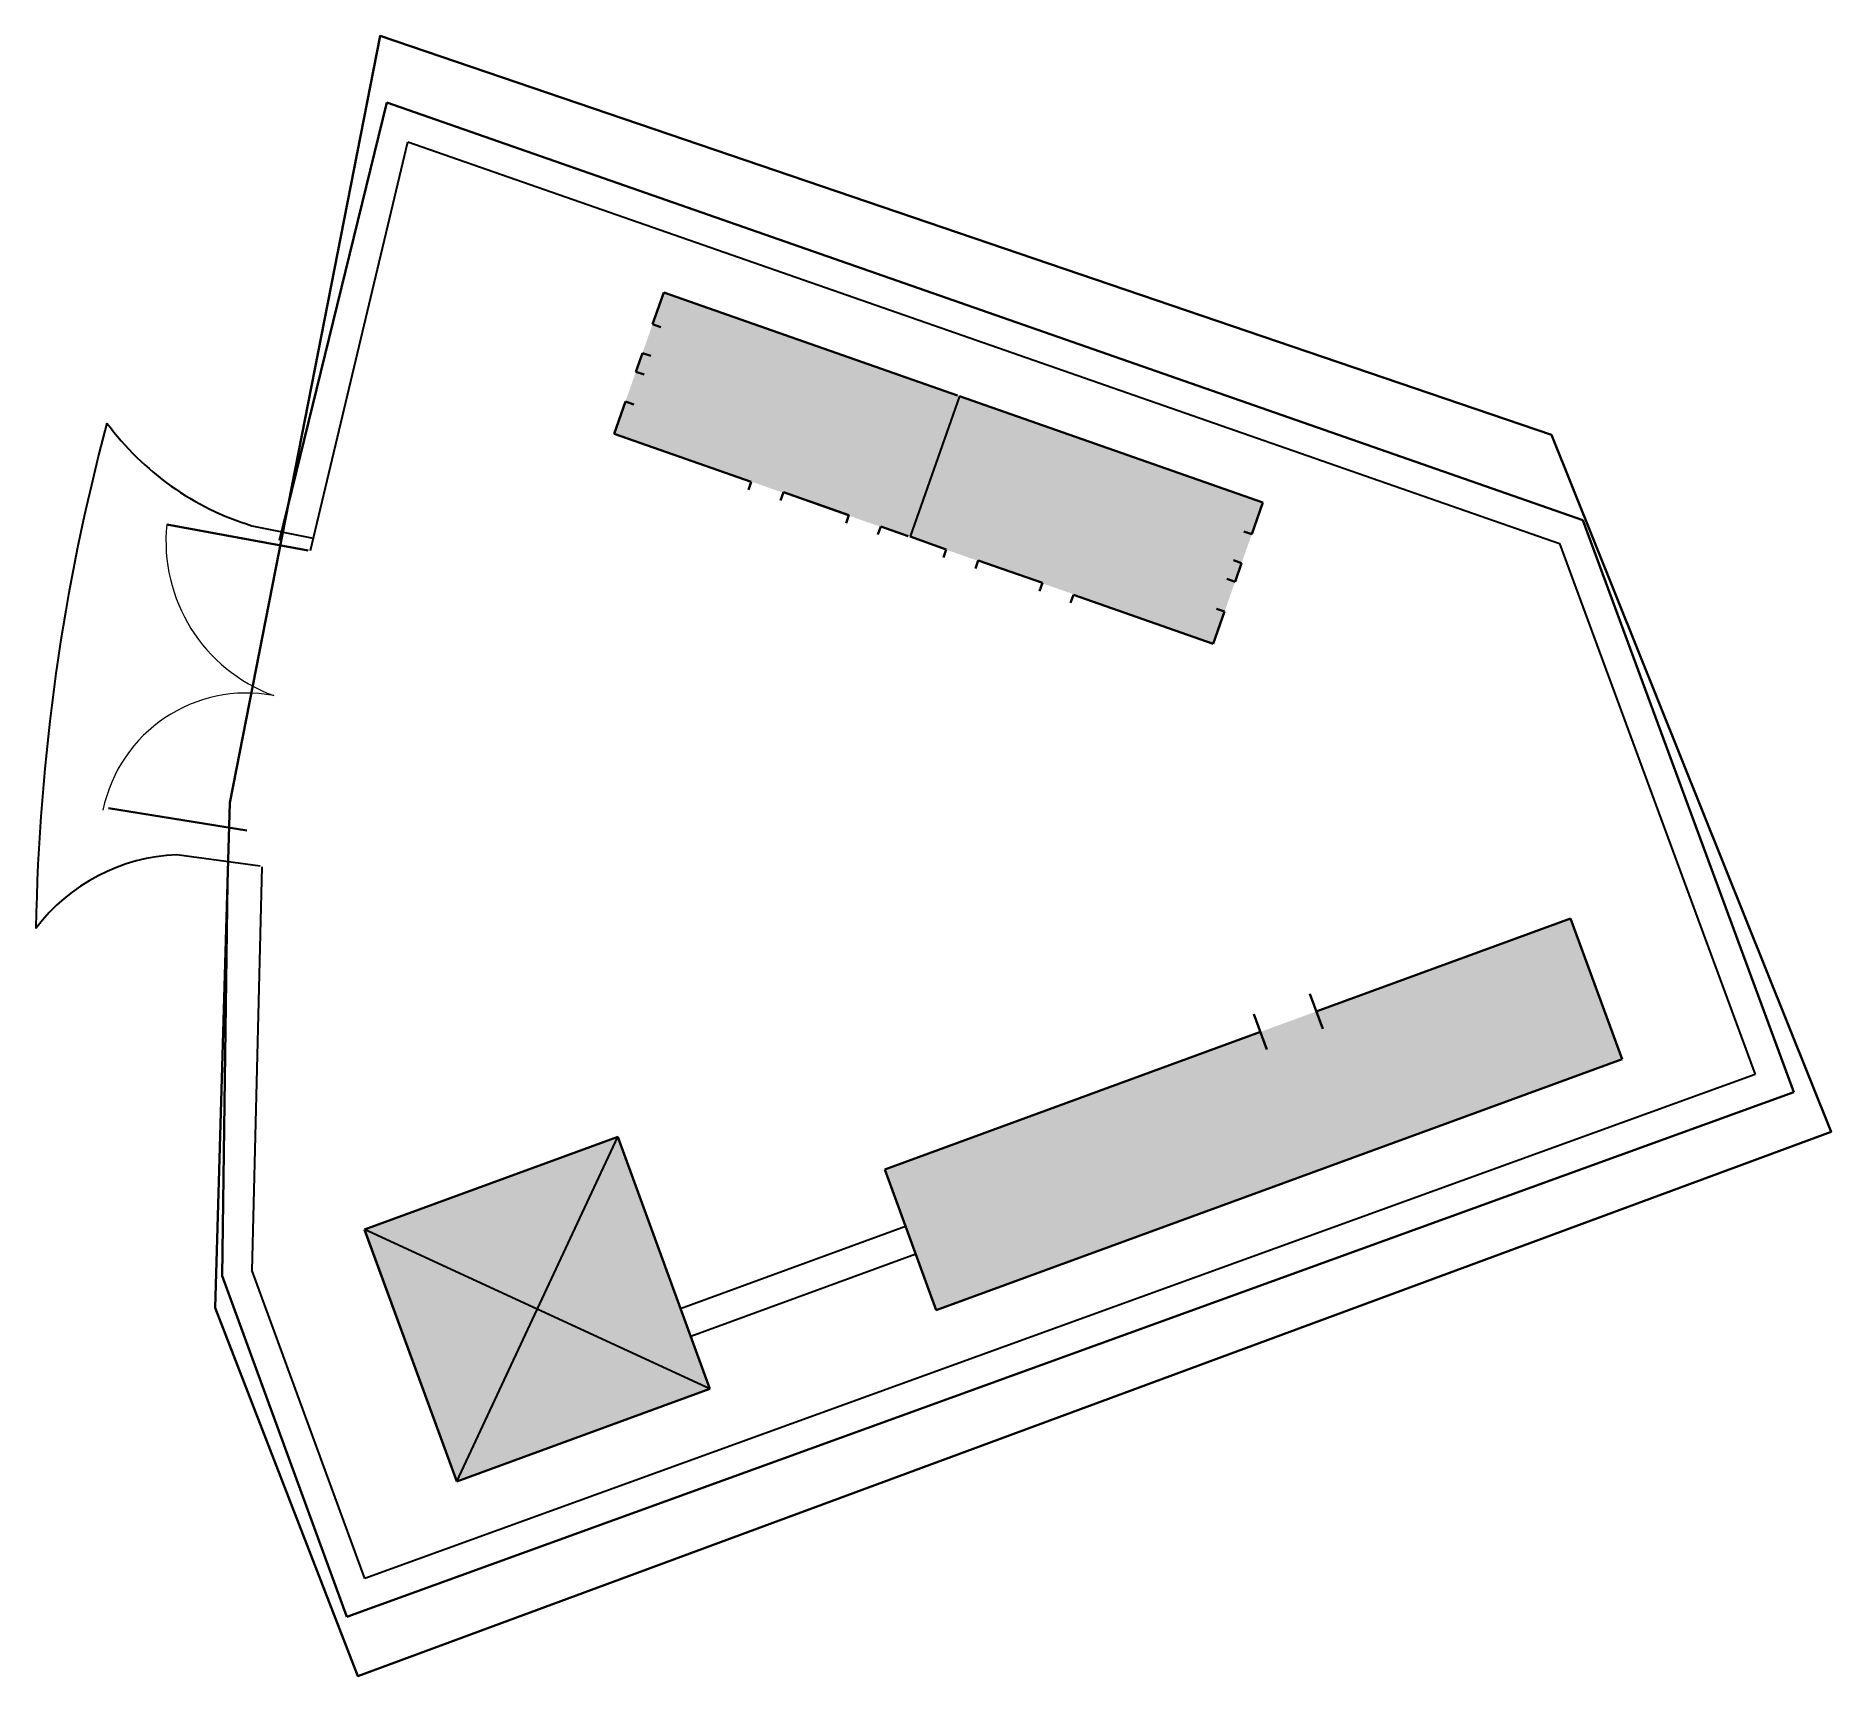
# Model space of a CAD drawing. Extents: x 12203 to 16711, y 7508 to 8395.
# Drawn here: x 16680.77 to 16710.74, y 7508.36 to 7535.74 of the extents above.
import ezdxf

# ---------------------------------------------------------------- set-up
doc = ezdxf.new("R2010")
doc.units = 0
doc.layers.add('Модули жёлтые', color=40, linetype='Continuous', lineweight=40)
doc.linetypes.add('Генплан-Перегоны$0$Забор Металлический-2$0$ЗАБОР_МЕТ_Б1М', pattern='A,1.25,[133,ltypeshp.shx,S=0.25,R=0,X=-0.25,Y=0],-0.001,[133,ltypeshp.shx,S=0.145,R=0,X=-0.145,Y=0],-0.001,[130,ltypeshp.shx,S=0.125,R=0,X=0,Y=0.4],1.25', length=2.502)

msp = doc.modelspace()

# ---------------------------------------------------------------- hatches: boundary and pattern name
at = {"layer": 'Модули жёлтые', "lineweight": 30, "transparency": 33554610}
h = msp.add_hatch(color=1, dxfattribs=at)
h.dxf.hatch_style = 1
h.set_gradient(color1=(223, 129, 137), color2=(255, 240, 240), tint=1, name='HEMISPHERICAL')
h.paths.add_polyline_path([(16690.427, 7529.103), (16700.434, 7525.606), (16701.261, 7527.965), (16691.255, 7531.462)])
h = msp.add_hatch(color=1, dxfattribs=at)
h.dxf.hatch_style = 1
h.set_gradient(color1=(223, 129, 137), color2=(255, 240, 240), tint=1, name='HEMISPHERICAL')
h.paths.add_polyline_path([(16707.253, 7518.662), (16706.394, 7521.01), (16694.945, 7516.818), (16695.805, 7514.471)])
h = msp.add_hatch(color=1, dxfattribs=at)
h.dxf.hatch_style = 1
h.set_gradient(color1=(223, 129, 137), color2=(255, 240, 240), tint=1, name='HEMISPHERICAL')
h.paths.add_polyline_path([(16692.026, 7513.156), (16690.487, 7517.36), (16686.262, 7515.813), (16687.801, 7511.609)])

# ---------------------------------------------------------------- linework, layer by layer
at = {"layer": 'Модули жёлтые', "color": 1, "linetype": 'Генплан-Перегоны$0$Забор Металлический-2$0$ЗАБОР_МЕТ_Б1М', "ltscale": 2}
for p, q in [((16684.841, 7527.321), (16686.63, 7534.631)), ((16686.63, 7534.631), (16706.598, 7527.661)), ((16706.598, 7527.661), (16710.12, 7518.106)), ((16683.883, 7515.039), (16683.97, 7521.607)), ((16710.12, 7518.106), (16685.966, 7509.348)), ((16685.966, 7509.348), (16683.883, 7515.039))]:
    msp.add_line(p, q, dxfattribs=at)
at = {"layer": 'Модули жёлтые', "color": 1, "lineweight": 30}
for p, q in [((16685.357, 7527.153), (16686.985, 7533.978)), ((16686.985, 7533.978), (16706.21, 7527.267)), ((16696.19, 7529.731), (16695.367, 7527.384)), ((16684.378, 7527.567), (16685.401, 7527.358)), ((16706.21, 7527.267), (16709.477, 7518.405)), ((16684.519, 7521.884), (16683.126, 7522.072)), ((16684.384, 7515.125), (16684.549, 7521.869)), ((16709.477, 7518.405), (16686.264, 7509.988)), ((16687.801, 7511.609), (16690.487, 7517.36)), ((16692.026, 7513.156), (16686.262, 7515.813)), ((16691.535, 7514.497), (16695.292, 7515.872)), ((16695.463, 7515.405), (16691.706, 7514.03)), ((16686.264, 7509.988), (16684.384, 7515.125)), ((16691.706, 7514.03), (16691.535, 7514.497))]:
    msp.add_line(p, q, dxfattribs=at)
at = {"layer": 'Модули жёлтые', "color": 1, "lineweight": 40}
for p, q in [((16691.255, 7531.462), (16691.069, 7530.933)), ((16691.255, 7531.462), (16691.069, 7530.933)), ((16691.255, 7531.462), (16691.069, 7530.933)), ((16691.255, 7531.462), (16691.069, 7530.933)), ((16691.255, 7531.462), (16691.069, 7530.933)), ((16691.255, 7531.462), (16691.069, 7530.933)), ((16691.255, 7531.462), (16691.069, 7530.933)), ((16691.255, 7531.462), (16691.069, 7530.933)), ((16691.255, 7531.462), (16691.069, 7530.933)), ((16691.255, 7531.462), (16691.069, 7530.933)), ((16696.161, 7529.741), (16691.255, 7531.462)), ((16696.161, 7529.741), (16691.255, 7531.462)), ((16696.161, 7529.741), (16691.255, 7531.462)), ((16696.161, 7529.741), (16691.255, 7531.462)), ((16696.161, 7529.741), (16691.255, 7531.462)), ((16696.161, 7529.741), (16691.255, 7531.462)), ((16696.161, 7529.741), (16691.255, 7531.462)), ((16696.161, 7529.741), (16691.255, 7531.462)), ((16696.161, 7529.741), (16691.255, 7531.462)), ((16696.161, 7529.741), (16691.255, 7531.462)), ((16691.069, 7530.933), (16691.208, 7530.884)), ((16691.069, 7530.933), (16691.208, 7530.884)), ((16691.069, 7530.933), (16691.208, 7530.884)), ((16691.069, 7530.933), (16691.208, 7530.884)), ((16691.069, 7530.933), (16691.208, 7530.884)), ((16691.069, 7530.933), (16691.208, 7530.884)), ((16691.069, 7530.933), (16691.208, 7530.884)), ((16691.069, 7530.933), (16691.208, 7530.884)), ((16691.069, 7530.933), (16691.208, 7530.884)), ((16691.069, 7530.933), (16691.208, 7530.884)), ((16690.79, 7530.138), (16690.899, 7530.449)), ((16690.79, 7530.138), (16690.899, 7530.449)), ((16690.79, 7530.138), (16690.899, 7530.449)), ((16690.79, 7530.138), (16690.899, 7530.449)), ((16690.79, 7530.138), (16690.899, 7530.449)), ((16690.79, 7530.138), (16690.899, 7530.449)), ((16690.79, 7530.138), (16690.899, 7530.449)), ((16690.79, 7530.138), (16690.899, 7530.449)), ((16690.79, 7530.138), (16690.899, 7530.449)), ((16690.79, 7530.138), (16690.899, 7530.449)), ((16690.899, 7530.449), (16690.79, 7530.138)), ((16690.899, 7530.449), (16690.79, 7530.138)), ((16690.899, 7530.449), (16690.79, 7530.138)), ((16690.899, 7530.449), (16690.79, 7530.138)), ((16690.899, 7530.449), (16690.79, 7530.138)), ((16690.899, 7530.449), (16690.79, 7530.138)), ((16690.899, 7530.449), (16690.79, 7530.138)), ((16690.899, 7530.449), (16690.79, 7530.138)), ((16690.899, 7530.449), (16690.79, 7530.138)), ((16690.899, 7530.449), (16690.79, 7530.138)), ((16690.899, 7530.449), (16691.038, 7530.401)), ((16690.899, 7530.449), (16691.038, 7530.401)), ((16690.899, 7530.449), (16691.038, 7530.401)), ((16690.899, 7530.449), (16691.038, 7530.401)), ((16690.899, 7530.449), (16691.038, 7530.401)), ((16690.899, 7530.449), (16691.038, 7530.401)), ((16690.899, 7530.449), (16691.038, 7530.401)), ((16690.899, 7530.449), (16691.038, 7530.401)), ((16690.899, 7530.449), (16691.038, 7530.401)), ((16690.899, 7530.449), (16691.038, 7530.401)), ((16691.038, 7530.401), (16690.899, 7530.449)), ((16691.038, 7530.401), (16690.899, 7530.449)), ((16691.038, 7530.401), (16690.899, 7530.449)), ((16691.038, 7530.401), (16690.899, 7530.449)), ((16691.038, 7530.401), (16690.899, 7530.449)), ((16691.038, 7530.401), (16690.899, 7530.449)), ((16691.038, 7530.401), (16690.899, 7530.449)), ((16691.038, 7530.401), (16690.899, 7530.449)), ((16691.038, 7530.401), (16690.899, 7530.449)), ((16691.038, 7530.401), (16690.899, 7530.449)), ((16690.79, 7530.138), (16690.929, 7530.089)), ((16690.79, 7530.138), (16690.929, 7530.089)), ((16690.79, 7530.138), (16690.929, 7530.089)), ((16690.79, 7530.138), (16690.929, 7530.089)), ((16690.79, 7530.138), (16690.929, 7530.089)), ((16690.79, 7530.138), (16690.929, 7530.089)), ((16690.79, 7530.138), (16690.929, 7530.089)), ((16690.79, 7530.138), (16690.929, 7530.089)), ((16690.79, 7530.138), (16690.929, 7530.089)), ((16690.79, 7530.138), (16690.929, 7530.089)), ((16690.79, 7530.138), (16690.929, 7530.089)), ((16690.79, 7530.138), (16690.929, 7530.089)), ((16690.79, 7530.138), (16690.929, 7530.089)), ((16690.79, 7530.138), (16690.929, 7530.089)), ((16690.79, 7530.138), (16690.929, 7530.089)), ((16690.79, 7530.138), (16690.929, 7530.089)), ((16690.79, 7530.138), (16690.929, 7530.089)), ((16690.79, 7530.138), (16690.929, 7530.089)), ((16690.79, 7530.138), (16690.929, 7530.089)), ((16690.79, 7530.138), (16690.929, 7530.089)), ((16696.19, 7529.731), (16701.257, 7527.954)), ((16696.19, 7529.731), (16701.257, 7527.954)), ((16696.19, 7529.731), (16701.257, 7527.954)), ((16696.19, 7529.731), (16701.257, 7527.954)), ((16696.19, 7529.731), (16701.257, 7527.954)), ((16696.19, 7529.731), (16701.257, 7527.954)), ((16696.19, 7529.731), (16701.257, 7527.954)), ((16696.19, 7529.731), (16701.257, 7527.954)), ((16696.19, 7529.731), (16701.257, 7527.954)), ((16696.19, 7529.731), (16701.257, 7527.954)), ((16690.616, 7529.642), (16690.427, 7529.103)), ((16690.616, 7529.642), (16690.427, 7529.103)), ((16690.616, 7529.642), (16690.427, 7529.103)), ((16690.616, 7529.642), (16690.427, 7529.103)), ((16690.616, 7529.642), (16690.427, 7529.103)), ((16690.616, 7529.642), (16690.427, 7529.103)), ((16690.616, 7529.642), (16690.427, 7529.103)), ((16690.616, 7529.642), (16690.427, 7529.103)), ((16690.616, 7529.642), (16690.427, 7529.103)), ((16690.616, 7529.642), (16690.427, 7529.103)), ((16690.755, 7529.593), (16690.616, 7529.642)), ((16690.755, 7529.593), (16690.616, 7529.642)), ((16690.755, 7529.593), (16690.616, 7529.642)), ((16690.755, 7529.593), (16690.616, 7529.642)), ((16690.755, 7529.593), (16690.616, 7529.642)), ((16690.755, 7529.593), (16690.616, 7529.642)), ((16690.755, 7529.593), (16690.616, 7529.642)), ((16690.755, 7529.593), (16690.616, 7529.642)), ((16690.755, 7529.593), (16690.616, 7529.642)), ((16690.755, 7529.593), (16690.616, 7529.642)), ((16690.427, 7529.103), (16692.717, 7528.3)), ((16690.427, 7529.103), (16692.717, 7528.3)), ((16690.427, 7529.103), (16692.717, 7528.3)), ((16690.427, 7529.103), (16692.717, 7528.3)), ((16690.427, 7529.103), (16692.717, 7528.3)), ((16690.427, 7529.103), (16692.717, 7528.3)), ((16690.427, 7529.103), (16692.717, 7528.3)), ((16690.427, 7529.103), (16692.717, 7528.3)), ((16690.427, 7529.103), (16692.717, 7528.3)), ((16690.427, 7529.103), (16692.717, 7528.3)), ((16692.717, 7528.3), (16692.669, 7528.165)), ((16692.717, 7528.3), (16692.669, 7528.165)), ((16692.717, 7528.3), (16692.669, 7528.165)), ((16692.717, 7528.3), (16692.669, 7528.165)), ((16692.717, 7528.3), (16692.669, 7528.165)), ((16692.717, 7528.3), (16692.669, 7528.165)), ((16692.717, 7528.3), (16692.669, 7528.165)), ((16692.717, 7528.3), (16692.669, 7528.165)), ((16692.717, 7528.3), (16692.669, 7528.165)), ((16692.717, 7528.3), (16692.669, 7528.165)), ((16693.255, 7528.125), (16693.207, 7527.99)), ((16693.255, 7528.125), (16693.207, 7527.99)), ((16693.255, 7528.125), (16693.207, 7527.99)), ((16693.255, 7528.125), (16693.207, 7527.99)), ((16693.255, 7528.125), (16693.207, 7527.99)), ((16693.255, 7528.125), (16693.207, 7527.99)), ((16693.255, 7528.125), (16693.207, 7527.99)), ((16693.255, 7528.125), (16693.207, 7527.99)), ((16693.255, 7528.125), (16693.207, 7527.99)), ((16693.255, 7528.125), (16693.207, 7527.99)), ((16693.207, 7527.99), (16693.255, 7528.125)), ((16693.207, 7527.99), (16693.255, 7528.125)), ((16693.207, 7527.99), (16693.255, 7528.125)), ((16693.207, 7527.99), (16693.255, 7528.125)), ((16693.207, 7527.99), (16693.255, 7528.125)), ((16693.207, 7527.99), (16693.255, 7528.125)), ((16693.207, 7527.99), (16693.255, 7528.125)), ((16693.207, 7527.99), (16693.255, 7528.125)), ((16693.207, 7527.99), (16693.255, 7528.125)), ((16693.207, 7527.99), (16693.255, 7528.125)), ((16693.255, 7528.125), (16694.325, 7527.75)), ((16693.255, 7528.125), (16694.325, 7527.75)), ((16693.255, 7528.125), (16694.325, 7527.75)), ((16693.255, 7528.125), (16694.325, 7527.75)), ((16693.255, 7528.125), (16694.325, 7527.75)), ((16693.255, 7528.125), (16694.325, 7527.75)), ((16693.255, 7528.125), (16694.325, 7527.75)), ((16693.255, 7528.125), (16694.325, 7527.75)), ((16693.255, 7528.125), (16694.325, 7527.75)), ((16693.255, 7528.125), (16694.325, 7527.75)), ((16693.255, 7528.125), (16694.345, 7527.743)), ((16693.255, 7528.125), (16694.345, 7527.743)), ((16693.255, 7528.125), (16694.345, 7527.743)), ((16693.255, 7528.125), (16694.345, 7527.743)), ((16693.255, 7528.125), (16694.345, 7527.743)), ((16693.255, 7528.125), (16694.345, 7527.743)), ((16693.255, 7528.125), (16694.345, 7527.743)), ((16693.255, 7528.125), (16694.345, 7527.743)), ((16693.255, 7528.125), (16694.345, 7527.743)), ((16693.255, 7528.125), (16694.345, 7527.743)), ((16693.714, 7527.964), (16694.345, 7527.743)), ((16693.714, 7527.964), (16694.345, 7527.743)), ((16693.714, 7527.964), (16694.345, 7527.743)), ((16693.714, 7527.964), (16694.345, 7527.743)), ((16693.714, 7527.964), (16694.345, 7527.743)), ((16693.714, 7527.964), (16694.345, 7527.743)), ((16693.714, 7527.964), (16694.345, 7527.743)), ((16693.714, 7527.964), (16694.345, 7527.743)), ((16693.714, 7527.964), (16694.345, 7527.743)), ((16693.714, 7527.964), (16694.345, 7527.743)), ((16701.257, 7527.954), (16701.072, 7527.425)), ((16701.257, 7527.954), (16701.072, 7527.425)), ((16701.257, 7527.954), (16701.072, 7527.425)), ((16701.257, 7527.954), (16701.072, 7527.425)), ((16701.257, 7527.954), (16701.072, 7527.425)), ((16701.257, 7527.954), (16701.072, 7527.425)), ((16701.257, 7527.954), (16701.072, 7527.425)), ((16701.257, 7527.954), (16701.072, 7527.425)), ((16701.257, 7527.954), (16701.072, 7527.425)), ((16701.257, 7527.954), (16701.072, 7527.425)), ((16694.345, 7527.743), (16694.298, 7527.608)), ((16694.345, 7527.743), (16694.298, 7527.608)), ((16694.345, 7527.743), (16694.298, 7527.608)), ((16694.345, 7527.743), (16694.298, 7527.608)), ((16694.345, 7527.743), (16694.298, 7527.608)), ((16694.345, 7527.743), (16694.298, 7527.608)), ((16694.345, 7527.743), (16694.298, 7527.608)), ((16694.345, 7527.743), (16694.298, 7527.608)), ((16694.345, 7527.743), (16694.298, 7527.608)), ((16694.345, 7527.743), (16694.298, 7527.608)), ((16694.831, 7527.421), (16694.879, 7527.556)), ((16694.831, 7527.421), (16694.879, 7527.556)), ((16694.831, 7527.421), (16694.879, 7527.556)), ((16694.831, 7527.421), (16694.879, 7527.556)), ((16694.831, 7527.421), (16694.879, 7527.556)), ((16694.831, 7527.421), (16694.879, 7527.556)), ((16694.831, 7527.421), (16694.879, 7527.556)), ((16694.831, 7527.421), (16694.879, 7527.556)), ((16694.831, 7527.421), (16694.879, 7527.556)), ((16694.831, 7527.421), (16694.879, 7527.556)), ((16694.879, 7527.556), (16695.338, 7527.394)), ((16694.879, 7527.556), (16695.338, 7527.394)), ((16694.879, 7527.556), (16695.338, 7527.394)), ((16694.879, 7527.556), (16695.338, 7527.394)), ((16694.879, 7527.556), (16695.338, 7527.394)), ((16694.879, 7527.556), (16695.338, 7527.394)), ((16694.879, 7527.556), (16695.338, 7527.394)), ((16694.879, 7527.556), (16695.338, 7527.394)), ((16694.879, 7527.556), (16695.338, 7527.394)), ((16694.879, 7527.556), (16695.338, 7527.394)), ((16695.972, 7527.172), (16695.367, 7527.384)), ((16695.972, 7527.172), (16695.367, 7527.384)), ((16695.972, 7527.172), (16695.367, 7527.384)), ((16695.972, 7527.172), (16695.367, 7527.384)), ((16695.972, 7527.172), (16695.367, 7527.384)), ((16695.972, 7527.172), (16695.367, 7527.384)), ((16695.972, 7527.172), (16695.367, 7527.384)), ((16695.972, 7527.172), (16695.367, 7527.384)), ((16695.972, 7527.172), (16695.367, 7527.384)), ((16695.972, 7527.172), (16695.367, 7527.384)), ((16701.072, 7527.425), (16700.937, 7527.472)), ((16701.072, 7527.425), (16700.937, 7527.472)), ((16701.072, 7527.425), (16700.937, 7527.472)), ((16701.072, 7527.425), (16700.937, 7527.472)), ((16701.072, 7527.425), (16700.937, 7527.472)), ((16701.072, 7527.425), (16700.937, 7527.472)), ((16701.072, 7527.425), (16700.937, 7527.472)), ((16701.072, 7527.425), (16700.937, 7527.472)), ((16701.072, 7527.425), (16700.937, 7527.472)), ((16701.072, 7527.425), (16700.937, 7527.472)), ((16695.925, 7527.037), (16695.972, 7527.172)), ((16695.925, 7527.037), (16695.972, 7527.172)), ((16695.925, 7527.037), (16695.972, 7527.172)), ((16695.925, 7527.037), (16695.972, 7527.172)), ((16695.925, 7527.037), (16695.972, 7527.172)), ((16695.925, 7527.037), (16695.972, 7527.172)), ((16695.925, 7527.037), (16695.972, 7527.172)), ((16695.925, 7527.037), (16695.972, 7527.172)), ((16695.925, 7527.037), (16695.972, 7527.172)), ((16695.925, 7527.037), (16695.972, 7527.172)), ((16696.506, 7526.985), (16696.458, 7526.85)), ((16696.506, 7526.985), (16696.458, 7526.85)), ((16696.506, 7526.985), (16696.458, 7526.85)), ((16696.506, 7526.985), (16696.458, 7526.85)), ((16696.506, 7526.985), (16696.458, 7526.85)), ((16696.506, 7526.985), (16696.458, 7526.85)), ((16696.506, 7526.985), (16696.458, 7526.85)), ((16696.506, 7526.985), (16696.458, 7526.85)), ((16696.506, 7526.985), (16696.458, 7526.85)), ((16696.506, 7526.985), (16696.458, 7526.85)), ((16696.506, 7526.985), (16696.458, 7526.85)), ((16696.506, 7526.985), (16696.458, 7526.85)), ((16696.506, 7526.985), (16696.458, 7526.85)), ((16696.506, 7526.985), (16696.458, 7526.85)), ((16696.506, 7526.985), (16696.458, 7526.85)), ((16696.506, 7526.985), (16696.458, 7526.85)), ((16696.506, 7526.985), (16696.458, 7526.85)), ((16696.506, 7526.985), (16696.458, 7526.85)), ((16696.506, 7526.985), (16696.458, 7526.85)), ((16696.506, 7526.985), (16696.458, 7526.85)), ((16696.506, 7526.985), (16697.576, 7526.61)), ((16696.506, 7526.985), (16697.576, 7526.61)), ((16696.506, 7526.985), (16697.576, 7526.61)), ((16696.506, 7526.985), (16697.576, 7526.61)), ((16696.506, 7526.985), (16697.576, 7526.61)), ((16696.506, 7526.985), (16697.576, 7526.61)), ((16696.506, 7526.985), (16697.576, 7526.61)), ((16696.506, 7526.985), (16697.576, 7526.61)), ((16696.506, 7526.985), (16697.576, 7526.61)), ((16696.506, 7526.985), (16697.576, 7526.61)), ((16697.576, 7526.61), (16696.506, 7526.985)), ((16697.576, 7526.61), (16696.506, 7526.985)), ((16697.576, 7526.61), (16696.506, 7526.985)), ((16697.576, 7526.61), (16696.506, 7526.985)), ((16697.576, 7526.61), (16696.506, 7526.985)), ((16697.576, 7526.61), (16696.506, 7526.985)), ((16697.576, 7526.61), (16696.506, 7526.985)), ((16697.576, 7526.61), (16696.506, 7526.985)), ((16697.576, 7526.61), (16696.506, 7526.985)), ((16697.576, 7526.61), (16696.506, 7526.985)), ((16700.902, 7526.941), (16700.767, 7526.989)), ((16700.902, 7526.941), (16700.767, 7526.989)), ((16700.902, 7526.941), (16700.767, 7526.989)), ((16700.902, 7526.941), (16700.767, 7526.989)), ((16700.902, 7526.941), (16700.767, 7526.989)), ((16700.902, 7526.941), (16700.767, 7526.989)), ((16700.902, 7526.941), (16700.767, 7526.989)), ((16700.902, 7526.941), (16700.767, 7526.989)), ((16700.902, 7526.941), (16700.767, 7526.989)), ((16700.902, 7526.941), (16700.767, 7526.989)), ((16700.902, 7526.941), (16700.767, 7526.989)), ((16700.902, 7526.941), (16700.767, 7526.989)), ((16700.902, 7526.941), (16700.767, 7526.989)), ((16700.902, 7526.941), (16700.767, 7526.989)), ((16700.902, 7526.941), (16700.767, 7526.989)), ((16700.902, 7526.941), (16700.767, 7526.989)), ((16700.902, 7526.941), (16700.767, 7526.989)), ((16700.902, 7526.941), (16700.767, 7526.989)), ((16700.902, 7526.941), (16700.767, 7526.989)), ((16700.902, 7526.941), (16700.767, 7526.989)), ((16700.767, 7526.989), (16700.902, 7526.941)), ((16700.767, 7526.989), (16700.902, 7526.941)), ((16700.767, 7526.989), (16700.902, 7526.941)), ((16700.767, 7526.989), (16700.902, 7526.941)), ((16700.767, 7526.989), (16700.902, 7526.941)), ((16700.767, 7526.989), (16700.902, 7526.941)), ((16700.767, 7526.989), (16700.902, 7526.941)), ((16700.767, 7526.989), (16700.902, 7526.941)), ((16700.767, 7526.989), (16700.902, 7526.941)), ((16700.767, 7526.989), (16700.902, 7526.941)), ((16700.767, 7526.989), (16700.902, 7526.941)), ((16700.767, 7526.989), (16700.902, 7526.941)), ((16700.767, 7526.989), (16700.902, 7526.941)), ((16700.767, 7526.989), (16700.902, 7526.941)), ((16700.767, 7526.989), (16700.902, 7526.941)), ((16700.767, 7526.989), (16700.902, 7526.941)), ((16700.767, 7526.989), (16700.902, 7526.941)), ((16700.767, 7526.989), (16700.902, 7526.941)), ((16700.767, 7526.989), (16700.902, 7526.941)), ((16700.767, 7526.989), (16700.902, 7526.941)), ((16700.902, 7526.941), (16700.793, 7526.63)), ((16700.902, 7526.941), (16700.793, 7526.63)), ((16700.902, 7526.941), (16700.793, 7526.63)), ((16700.902, 7526.941), (16700.793, 7526.63)), ((16700.902, 7526.941), (16700.793, 7526.63)), ((16700.902, 7526.941), (16700.793, 7526.63)), ((16700.902, 7526.941), (16700.793, 7526.63)), ((16700.902, 7526.941), (16700.793, 7526.63)), ((16700.902, 7526.941), (16700.793, 7526.63)), ((16700.902, 7526.941), (16700.793, 7526.63)), ((16700.902, 7526.941), (16700.793, 7526.63)), ((16700.902, 7526.941), (16700.793, 7526.63)), ((16700.902, 7526.941), (16700.793, 7526.63)), ((16700.902, 7526.941), (16700.793, 7526.63)), ((16700.902, 7526.941), (16700.793, 7526.63)), ((16700.902, 7526.941), (16700.793, 7526.63)), ((16700.902, 7526.941), (16700.793, 7526.63)), ((16700.902, 7526.941), (16700.793, 7526.63)), ((16700.902, 7526.941), (16700.793, 7526.63)), ((16700.902, 7526.941), (16700.793, 7526.63)), ((16700.902, 7526.941), (16700.793, 7526.63)), ((16700.902, 7526.941), (16700.793, 7526.63)), ((16700.902, 7526.941), (16700.793, 7526.63)), ((16700.902, 7526.941), (16700.793, 7526.63)), ((16700.902, 7526.941), (16700.793, 7526.63)), ((16700.902, 7526.941), (16700.793, 7526.63)), ((16700.902, 7526.941), (16700.793, 7526.63)), ((16700.902, 7526.941), (16700.793, 7526.63)), ((16700.902, 7526.941), (16700.793, 7526.63)), ((16700.902, 7526.941), (16700.793, 7526.63)), ((16700.902, 7526.941), (16700.793, 7526.63)), ((16700.902, 7526.941), (16700.793, 7526.63)), ((16700.902, 7526.941), (16700.793, 7526.63)), ((16700.902, 7526.941), (16700.793, 7526.63)), ((16700.902, 7526.941), (16700.793, 7526.63)), ((16700.902, 7526.941), (16700.793, 7526.63)), ((16700.902, 7526.941), (16700.793, 7526.63)), ((16700.902, 7526.941), (16700.793, 7526.63)), ((16700.902, 7526.941), (16700.793, 7526.63)), ((16700.902, 7526.941), (16700.793, 7526.63)), ((16697.528, 7526.475), (16697.576, 7526.61)), ((16697.528, 7526.475), (16697.576, 7526.61)), ((16697.528, 7526.475), (16697.576, 7526.61)), ((16697.528, 7526.475), (16697.576, 7526.61)), ((16697.528, 7526.475), (16697.576, 7526.61)), ((16697.528, 7526.475), (16697.576, 7526.61)), ((16697.528, 7526.475), (16697.576, 7526.61)), ((16697.528, 7526.475), (16697.576, 7526.61)), ((16697.528, 7526.475), (16697.576, 7526.61)), ((16697.528, 7526.475), (16697.576, 7526.61)), ((16698.095, 7526.414), (16698.048, 7526.279)), ((16698.095, 7526.414), (16698.048, 7526.279)), ((16698.095, 7526.414), (16698.048, 7526.279)), ((16698.095, 7526.414), (16698.048, 7526.279)), ((16698.095, 7526.414), (16698.048, 7526.279)), ((16698.095, 7526.414), (16698.048, 7526.279)), ((16698.095, 7526.414), (16698.048, 7526.279)), ((16698.095, 7526.414), (16698.048, 7526.279)), ((16698.095, 7526.414), (16698.048, 7526.279)), ((16698.095, 7526.414), (16698.048, 7526.279)), ((16698.095, 7526.414), (16700.43, 7525.595)), ((16698.095, 7526.414), (16700.43, 7525.595)), ((16698.095, 7526.414), (16700.43, 7525.595)), ((16698.095, 7526.414), (16700.43, 7525.595)), ((16698.095, 7526.414), (16700.43, 7525.595)), ((16698.095, 7526.414), (16700.43, 7525.595)), ((16698.095, 7526.414), (16700.43, 7525.595)), ((16698.095, 7526.414), (16700.43, 7525.595)), ((16698.095, 7526.414), (16700.43, 7525.595)), ((16698.095, 7526.414), (16700.43, 7525.595)), ((16700.43, 7525.595), (16698.095, 7526.414)), ((16700.43, 7525.595), (16698.095, 7526.414)), ((16700.43, 7525.595), (16698.095, 7526.414)), ((16700.43, 7525.595), (16698.095, 7526.414)), ((16700.43, 7525.595), (16698.095, 7526.414)), ((16700.43, 7525.595), (16698.095, 7526.414)), ((16700.43, 7525.595), (16698.095, 7526.414)), ((16700.43, 7525.595), (16698.095, 7526.414)), ((16700.43, 7525.595), (16698.095, 7526.414)), ((16700.43, 7525.595), (16698.095, 7526.414)), ((16700.793, 7526.63), (16700.658, 7526.677)), ((16700.793, 7526.63), (16700.658, 7526.677)), ((16700.793, 7526.63), (16700.658, 7526.677)), ((16700.793, 7526.63), (16700.658, 7526.677)), ((16700.793, 7526.63), (16700.658, 7526.677)), ((16700.793, 7526.63), (16700.658, 7526.677)), ((16700.793, 7526.63), (16700.658, 7526.677)), ((16700.793, 7526.63), (16700.658, 7526.677)), ((16700.793, 7526.63), (16700.658, 7526.677)), ((16700.793, 7526.63), (16700.658, 7526.677)), ((16700.793, 7526.63), (16700.658, 7526.677)), ((16700.793, 7526.63), (16700.658, 7526.677)), ((16700.793, 7526.63), (16700.658, 7526.677)), ((16700.793, 7526.63), (16700.658, 7526.677)), ((16700.793, 7526.63), (16700.658, 7526.677)), ((16700.793, 7526.63), (16700.658, 7526.677)), ((16700.793, 7526.63), (16700.658, 7526.677)), ((16700.793, 7526.63), (16700.658, 7526.677)), ((16700.793, 7526.63), (16700.658, 7526.677)), ((16700.793, 7526.63), (16700.658, 7526.677)), ((16700.793, 7526.63), (16700.658, 7526.677)), ((16700.793, 7526.63), (16700.658, 7526.677)), ((16700.793, 7526.63), (16700.658, 7526.677)), ((16700.793, 7526.63), (16700.658, 7526.677)), ((16700.793, 7526.63), (16700.658, 7526.677)), ((16700.793, 7526.63), (16700.658, 7526.677)), ((16700.793, 7526.63), (16700.658, 7526.677)), ((16700.793, 7526.63), (16700.658, 7526.677)), ((16700.793, 7526.63), (16700.658, 7526.677)), ((16700.793, 7526.63), (16700.658, 7526.677)), ((16700.793, 7526.63), (16700.658, 7526.677)), ((16700.793, 7526.63), (16700.658, 7526.677)), ((16700.793, 7526.63), (16700.658, 7526.677)), ((16700.793, 7526.63), (16700.658, 7526.677)), ((16700.793, 7526.63), (16700.658, 7526.677)), ((16700.793, 7526.63), (16700.658, 7526.677)), ((16700.793, 7526.63), (16700.658, 7526.677)), ((16700.793, 7526.63), (16700.658, 7526.677)), ((16700.793, 7526.63), (16700.658, 7526.677)), ((16700.793, 7526.63), (16700.658, 7526.677)), ((16700.619, 7526.134), (16700.43, 7525.595)), ((16700.619, 7526.134), (16700.43, 7525.595)), ((16700.619, 7526.134), (16700.43, 7525.595)), ((16700.619, 7526.134), (16700.43, 7525.595)), ((16700.619, 7526.134), (16700.43, 7525.595)), ((16700.619, 7526.134), (16700.43, 7525.595)), ((16700.619, 7526.134), (16700.43, 7525.595)), ((16700.619, 7526.134), (16700.43, 7525.595)), ((16700.619, 7526.134), (16700.43, 7525.595)), ((16700.619, 7526.134), (16700.43, 7525.595)), ((16700.484, 7526.181), (16700.619, 7526.134)), ((16700.484, 7526.181), (16700.619, 7526.134)), ((16700.484, 7526.181), (16700.619, 7526.134)), ((16700.484, 7526.181), (16700.619, 7526.134)), ((16700.484, 7526.181), (16700.619, 7526.134)), ((16700.484, 7526.181), (16700.619, 7526.134)), ((16700.484, 7526.181), (16700.619, 7526.134)), ((16700.484, 7526.181), (16700.619, 7526.134)), ((16700.484, 7526.181), (16700.619, 7526.134)), ((16700.484, 7526.181), (16700.619, 7526.134)), ((16706.394, 7521.01), (16702.149, 7519.456)), ((16707.253, 7518.662), (16706.394, 7521.01)), ((16702.257, 7519.163), (16702.042, 7519.749)), ((16701.323, 7518.821), (16701.108, 7519.408)), ((16701.216, 7519.114), (16694.945, 7516.818)), ((16695.805, 7514.471), (16707.253, 7518.662)), ((16686.262, 7515.813), (16690.487, 7517.36)), ((16690.487, 7517.36), (16692.026, 7513.156)), ((16694.945, 7516.818), (16695.805, 7514.471)), ((16687.801, 7511.609), (16686.262, 7515.813)), ((16692.026, 7513.156), (16687.801, 7511.609))]:
    msp.add_line(p, q, dxfattribs=at)
at = {"layer": 'Модули жёлтые', "color": 1, "linetype": 'Генплан-Перегоны$0$Забор Металлический-2$0$ЗАБОР_МЕТ_Б1М'}
for p, q in [((16685.319, 7527.152), (16682.96, 7527.587)), ((16684.296, 7522.475), (16681.984, 7522.852))]:
    msp.add_line(p, q, dxfattribs=at)
at = {"layer": 'Модули жёлтые', "color": 1}
for p, q in [((16687.859, 7516.397), (16686.262, 7515.813)), ((16687.801, 7511.609), (16686.262, 7515.812))]:
    msp.add_line(p, q, dxfattribs=at)
at = {"layer": 'Модули жёлтые', "color": 1, "lineweight": 40}
msp.add_lwpolyline([(16684.01, 7522.938), (16686.52, 7535.745), (16706.078, 7529.082), (16706.078, 7529.082), (16710.744, 7517.447), (16686.148, 7508.358), (16683.768, 7514.509), (16683.768, 7514.509), (16684.01, 7522.938)], dxfattribs=at)
at = {"layer": 'Модули жёлтые', "color": 1, "lineweight": 30}
for centre, radius, start, end in [((16715.713, 7520.232), 34.945, 164.9916, 178.9984), ((16685.766, 7532.086), 4.728, 216.3897, 252.9294), ((16683.254, 7518.962), 3.113, 92.357, 142.8332)]:
    msp.add_arc(centre, radius, start, end, dxfattribs=at)
at = {"layer": 'Модули жёлтые', "color": 1, "lineweight": 0}
for centre, radius, start, end in [((16685.69, 7527.307), 2.745, 174.1426, 249.8692), ((16684.289, 7522.327), 2.445, 79.2397, 168.4669)]:
    msp.add_arc(centre, radius, start, end, dxfattribs=at)

doc.saveas('drawing.dxf')
